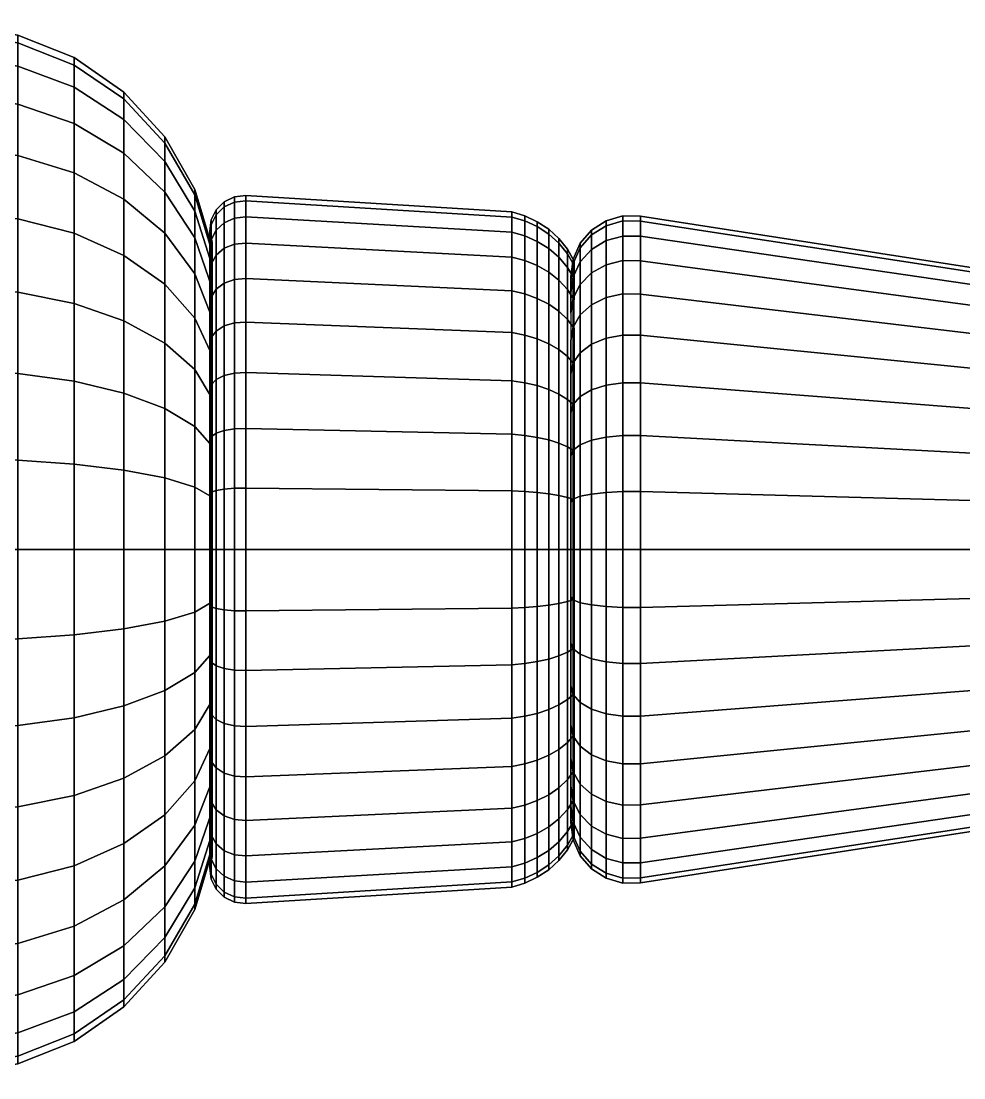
# Model space of a CAD drawing. Extents: x 30 to 421, y 59 to 190.
# Drawn here: x 123.68 to 154.9, y 72.57 to 107.57 of the extents above; entities that cross this region are included whole.
import ezdxf

# ---------------------------------------------------------------- set-up
doc = ezdxf.new("R2010")
doc.units = 0
doc.header["$MEASUREMENT"] = 0
for name, color, linetype in [('BOSS1', 7, 'CONTINUOUS'), ('FERR', 7, 'CONTINUOUS'), ('HAND', 7, 'CONTINUOUS')]:
    doc.layers.add(name, color=color, linetype=linetype)

msp = doc.modelspace()

# ---------------------------------------------------------------- meshes
at = {"layer": 'BOSS1'}
mesh = msp.add_polymesh((9, 7), dxfattribs=at)
for k, corner in enumerate([(144.19, 99.638, -5.498), (143.612, 99.643, -5.501), (143.058, 99.505, -5.421), (142.572, 99.235, -5.265), (142.195, 98.856, -5.047), (141.959, 98.4, -4.783), (141.883, 97.904, -4.497), (144.19, 100.452, -3.754), (143.612, 100.457, -3.755), (143.058, 100.307, -3.701), (142.572, 100.014, -3.594), (142.195, 99.603, -3.445), (141.959, 99.108, -3.264), (141.883, 98.571, -3.069), (144.19, 100.95, -1.894), (143.612, 100.956, -1.895), (143.058, 100.798, -1.867), (142.572, 100.492, -1.813), (142.195, 100.061, -1.737), (141.959, 99.542, -1.646), (141.883, 98.978, -1.546), (144.19, 101.118, 0.024), (143.612, 101.123, 0.024), (143.058, 100.964, 0.024), (142.572, 100.652, 0.024), (142.195, 100.215, 0.024), (141.959, 99.688, 0.024), (141.883, 99.116, 0.024), (144.19, 100.95, 1.942), (143.612, 100.956, 1.942), (143.058, 100.798, 1.915), (142.572, 100.492, 1.861), (142.195, 100.061, 1.785), (141.959, 99.542, 1.693), (141.883, 98.978, 1.594), (144.19, 100.452, 3.801), (143.612, 100.457, 3.803), (143.058, 100.307, 3.748), (142.572, 100.014, 3.642), (142.195, 99.603, 3.492), (141.959, 99.108, 3.312), (141.883, 98.571, 3.116), (144.19, 99.638, 5.546), (143.612, 99.643, 5.549), (143.058, 99.505, 5.469), (142.572, 99.235, 5.313), (142.195, 98.856, 5.094), (141.959, 98.4, 4.831), (141.883, 97.904, 4.545), (144.19, 98.534, 7.123), (143.612, 98.538, 7.126), (143.058, 98.416, 7.024), (142.572, 98.177, 6.823), (142.195, 97.842, 6.542), (141.959, 97.439, 6.204), (141.883, 97, 5.836), (144.19, 97.173, 8.484), (143.612, 97.176, 8.488), (143.058, 97.074, 8.366), (142.572, 96.874, 8.127), (142.195, 96.592, 7.792), (141.959, 96.254, 7.389), (141.883, 95.886, 6.95)]):
    mesh.set_mesh_vertex(divmod(k, 7), corner)
mesh = msp.add_polymesh((9, 9), dxfattribs=at)
for k, corner in enumerate([(167, 93.629, -2.029), (167, 95.085, -2.87), (166.945, 95.491, -3.104), (166.781, 95.873, -3.324), (166.519, 96.212, -3.52), (166.172, 96.489, -3.68), (165.761, 96.687, -3.794), (165.307, 96.797, -3.858), (144.19, 99.638, -5.498), (167, 93.931, -1.38), (167, 95.512, -1.955), (166.945, 95.951, -2.115), (166.781, 96.367, -2.267), (166.519, 96.734, -2.4), (166.172, 97.034, -2.51), (165.761, 97.25, -2.588), (165.307, 97.369, -2.631), (144.19, 100.452, -3.754), (167, 94.116, -0.689), (167, 95.773, -0.981), (166.945, 96.234, -1.062), (166.781, 96.669, -1.139), (166.519, 97.054, -1.207), (166.172, 97.369, -1.262), (165.761, 97.594, -1.302), (165.307, 97.719, -1.324), (144.19, 100.95, -1.894), (167, 94.179, 0.024), (167, 95.861, 0.024), (166.945, 96.329, 0.024), (166.781, 96.77, 0.024), (166.519, 97.162, 0.024), (166.172, 97.481, 0.024), (165.761, 97.71, 0.024), (165.307, 97.837, 0.024), (144.19, 101.118, 0.024), (167, 94.116, 0.737), (167, 95.773, 1.029), (166.945, 96.234, 1.11), (166.781, 96.669, 1.187), (166.519, 97.054, 1.255), (166.172, 97.369, 1.31), (165.761, 97.594, 1.35), (165.307, 97.719, 1.372), (144.19, 100.95, 1.942), (167, 93.931, 1.428), (167, 95.512, 2.003), (166.945, 95.951, 2.163), (166.781, 96.367, 2.314), (166.519, 96.734, 2.448), (166.172, 97.034, 2.557), (165.761, 97.25, 2.636), (165.307, 97.369, 2.679), (144.19, 100.452, 3.801), (167, 93.629, 2.076), (167, 95.085, 2.917), (166.945, 95.491, 3.151), (166.781, 95.873, 3.372), (166.519, 96.212, 3.568), (166.172, 96.489, 3.727), (165.761, 96.687, 3.842), (165.307, 96.797, 3.905), (144.19, 99.638, 5.546), (167, 93.218, 2.662), (167, 94.507, 3.743), (166.945, 94.865, 4.044), (166.781, 95.204, 4.328), (166.519, 95.504, 4.58), (166.172, 95.748, 4.785), (165.761, 95.924, 4.932), (165.307, 96.021, 5.014), (144.19, 98.534, 7.123), (167, 92.712, 3.168), (167, 93.794, 4.457), (166.945, 94.094, 4.815), (166.781, 94.378, 5.154), (166.519, 94.63, 5.453), (166.172, 94.835, 5.698), (165.761, 94.983, 5.874), (165.307, 95.064, 5.971), (144.19, 97.173, 8.484)]):
    mesh.set_mesh_vertex(divmod(k, 9), corner)
mesh = msp.add_polymesh((4, 7), dxfattribs=at)
for k, corner in enumerate([(144.19, 93.851, -10.354), (143.612, 93.853, -10.359), (143.058, 93.798, -10.209), (142.572, 93.692, -9.917), (142.195, 93.542, -9.506), (141.959, 93.362, -9.011), (141.883, 93.166, -8.473), (144.19, 95.596, -9.541), (143.612, 95.599, -9.545), (143.058, 95.519, -9.407), (142.572, 95.363, -9.137), (142.195, 95.144, -8.759), (141.959, 94.881, -8.302), (141.883, 94.595, -7.807), (144.19, 97.173, -8.437), (143.612, 97.176, -8.441), (143.058, 97.074, -8.318), (142.572, 96.874, -8.08), (142.195, 96.592, -7.745), (141.959, 96.254, -7.341), (141.883, 95.886, -6.903), (144.19, 98.534, -7.075), (143.612, 98.538, -7.079), (143.058, 98.416, -6.976), (142.572, 98.177, -6.776), (142.195, 97.842, -6.495), (141.959, 97.439, -6.156), (141.883, 97, -5.788)]):
    mesh.set_mesh_vertex(divmod(k, 7), corner)
mesh = msp.add_polymesh((4, 9), dxfattribs=at)
for k, corner in enumerate([(167, 91.478, -3.833), (167, 92.053, -5.414), (166.945, 92.213, -5.854), (166.781, 92.364, -6.269), (166.519, 92.498, -6.637), (166.172, 92.607, -6.937), (165.761, 92.686, -7.152), (165.307, 92.729, -7.271), (144.19, 93.851, -10.354), (167, 92.126, -3.531), (167, 92.967, -4.988), (166.945, 93.201, -5.393), (166.781, 93.422, -5.776), (166.519, 93.618, -6.115), (166.172, 93.778, -6.391), (165.761, 93.892, -6.59), (165.307, 93.955, -6.699), (144.19, 95.596, -9.541), (167, 92.712, -3.121), (167, 93.794, -4.409), (166.945, 94.094, -4.768), (166.781, 94.378, -5.106), (166.519, 94.63, -5.406), (166.172, 94.835, -5.65), (165.761, 94.983, -5.826), (165.307, 95.064, -5.923), (144.19, 97.173, -8.437), (167, 93.218, -2.615), (167, 94.507, -3.696), (166.945, 94.865, -3.997), (166.781, 95.204, -4.281), (166.519, 95.504, -4.532), (166.172, 95.748, -4.737), (165.761, 95.924, -4.885), (165.307, 96.021, -4.966), (144.19, 98.534, -7.075)]):
    mesh.set_mesh_vertex(divmod(k, 9), corner)
mesh = msp.add_polymesh((9, 7), dxfattribs=at)
for k, corner in enumerate([(144.19, 97.173, 8.484), (143.612, 97.176, 8.488), (143.058, 97.074, 8.366), (142.572, 96.874, 8.127), (142.195, 96.592, 7.792), (141.959, 96.254, 7.389), (141.883, 95.886, 6.95), (144.19, 95.596, 9.588), (143.612, 95.599, 9.593), (143.058, 95.519, 9.455), (142.572, 95.363, 9.185), (142.195, 95.144, 8.806), (141.959, 94.881, 8.35), (141.883, 94.595, 7.854), (144.19, 93.851, 10.402), (143.612, 93.853, 10.407), (143.058, 93.798, 10.257), (142.572, 93.692, 9.964), (142.195, 93.542, 9.553), (141.959, 93.362, 9.058), (141.883, 93.166, 8.52), (144.19, 91.992, 10.9), (143.612, 91.993, 10.905), (143.058, 91.965, 10.748), (142.572, 91.911, 10.441), (142.195, 91.835, 10.011), (141.959, 91.743, 9.492), (141.883, 91.644, 8.928), (144.19, 90.074, 11.068), (143.612, 90.074, 11.073), (143.058, 90.074, 10.914), (142.572, 90.074, 10.602), (142.195, 90.074, 10.165), (141.959, 90.074, 9.638), (141.883, 90.074, 9.066), (144.19, 88.156, 10.9), (143.612, 88.155, 10.905), (143.058, 88.183, 10.748), (142.572, 88.237, 10.441), (142.195, 88.313, 10.011), (141.959, 88.404, 9.492), (141.883, 88.504, 8.928), (144.19, 86.297, 10.402), (143.612, 86.295, 10.407), (143.058, 86.349, 10.257), (142.572, 86.456, 9.964), (142.195, 86.606, 9.553), (141.959, 86.786, 9.058), (141.883, 86.981, 8.52), (144.19, 84.552, 9.588), (143.612, 84.549, 9.593), (143.058, 84.629, 9.455), (142.572, 84.785, 9.185), (142.195, 85.004, 8.806), (141.959, 85.267, 8.35), (141.883, 85.553, 7.854), (144.19, 82.975, 8.484), (143.612, 82.971, 8.488), (143.058, 83.074, 8.366), (142.572, 83.274, 8.127), (142.195, 83.556, 7.792), (141.959, 83.894, 7.389), (141.883, 84.262, 6.95)]):
    mesh.set_mesh_vertex(divmod(k, 7), corner)
mesh = msp.add_polymesh((9, 9), dxfattribs=at)
for k, corner in enumerate([(167, 92.712, 3.168), (167, 93.794, 4.457), (166.945, 94.094, 4.815), (166.781, 94.378, 5.154), (166.519, 94.63, 5.453), (166.172, 94.835, 5.698), (165.761, 94.983, 5.874), (165.307, 95.064, 5.971), (144.19, 97.173, 8.484), (167, 92.126, 3.579), (167, 92.967, 5.035), (166.945, 93.201, 5.44), (166.781, 93.422, 5.823), (166.519, 93.618, 6.162), (166.172, 93.778, 6.438), (165.761, 93.892, 6.637), (165.307, 93.955, 6.747), (144.19, 95.596, 9.588), (167, 91.478, 3.881), (167, 92.053, 5.462), (166.945, 92.213, 5.901), (166.781, 92.364, 6.316), (166.519, 92.498, 6.684), (166.172, 92.607, 6.984), (165.761, 92.686, 7.2), (165.307, 92.729, 7.319), (144.19, 93.851, 10.402), (167, 90.787, 4.066), (167, 91.079, 5.723), (166.945, 91.16, 6.183), (166.781, 91.237, 6.619), (166.519, 91.305, 7.004), (166.172, 91.36, 7.318), (165.761, 91.4, 7.544), (165.307, 91.422, 7.669), (144.19, 91.992, 10.9), (167, 90.074, 4.128), (167, 90.074, 5.811), (166.945, 90.074, 6.278), (166.781, 90.074, 6.72), (166.519, 90.074, 7.112), (166.172, 90.074, 7.431), (165.761, 90.074, 7.66), (165.307, 90.074, 7.787), (144.19, 90.074, 11.068), (167, 89.361, 4.066), (167, 89.069, 5.723), (166.945, 88.988, 6.183), (166.781, 88.911, 6.619), (166.519, 88.843, 7.004), (166.172, 88.788, 7.318), (165.761, 88.748, 7.544), (165.307, 88.726, 7.669), (144.19, 88.156, 10.9), (167, 88.67, 3.881), (167, 88.095, 5.462), (166.945, 87.935, 5.901), (166.781, 87.784, 6.316), (166.519, 87.65, 6.684), (166.172, 87.541, 6.984), (165.761, 87.462, 7.2), (165.307, 87.419, 7.319), (144.19, 86.297, 10.402), (167, 88.022, 3.579), (167, 87.181, 5.035), (166.945, 86.947, 5.44), (166.781, 86.726, 5.823), (166.519, 86.53, 6.162), (166.172, 86.37, 6.438), (165.761, 86.256, 6.637), (165.307, 86.192, 6.747), (144.19, 84.552, 9.588), (167, 87.436, 3.168), (167, 86.354, 4.457), (166.945, 86.054, 4.815), (166.781, 85.77, 5.154), (166.519, 85.518, 5.453), (166.172, 85.313, 5.698), (165.761, 85.165, 5.874), (165.307, 85.084, 5.971), (144.19, 82.975, 8.484)]):
    mesh.set_mesh_vertex(divmod(k, 9), corner)
mesh = msp.add_polymesh((9, 7), dxfattribs=at)
for k, corner in enumerate([(144.19, 80.509, -5.498), (143.612, 80.505, -5.501), (143.058, 80.643, -5.421), (142.572, 80.913, -5.265), (142.195, 81.292, -5.047), (141.959, 81.748, -4.783), (141.883, 82.243, -4.497), (144.19, 81.614, -7.075), (143.612, 81.61, -7.079), (143.058, 81.732, -6.976), (142.572, 81.971, -6.776), (142.195, 82.306, -6.495), (141.959, 82.709, -6.156), (141.883, 83.147, -5.788), (144.19, 82.975, -8.437), (143.612, 82.971, -8.441), (143.058, 83.074, -8.318), (142.572, 83.274, -8.08), (142.195, 83.556, -7.745), (141.959, 83.894, -7.341), (141.883, 84.262, -6.903), (144.19, 84.552, -9.541), (143.612, 84.549, -9.545), (143.058, 84.629, -9.407), (142.572, 84.785, -9.137), (142.195, 85.004, -8.759), (141.959, 85.267, -8.302), (141.883, 85.553, -7.807), (144.19, 86.297, -10.354), (143.612, 86.295, -10.359), (143.058, 86.349, -10.209), (142.572, 86.456, -9.917), (142.195, 86.606, -9.506), (141.959, 86.786, -9.011), (141.883, 86.981, -8.473), (144.19, 88.156, -10.853), (143.612, 88.155, -10.858), (143.058, 88.183, -10.701), (142.572, 88.237, -10.394), (142.195, 88.313, -9.963), (141.959, 88.404, -9.444), (141.883, 88.504, -8.881), (144.19, 90.074, -11.02), (143.612, 90.074, -11.026), (143.058, 90.074, -10.866), (142.572, 90.074, -10.554), (142.195, 90.074, -10.117), (141.959, 90.074, -9.59), (141.883, 90.074, -9.018), (144.19, 91.992, -10.853), (143.612, 91.993, -10.858), (143.058, 91.965, -10.701), (142.572, 91.911, -10.394), (142.195, 91.835, -9.963), (141.959, 91.743, -9.444), (141.883, 91.644, -8.881), (144.19, 93.851, -10.354), (143.612, 93.853, -10.359), (143.058, 93.798, -10.209), (142.572, 93.692, -9.917), (142.195, 93.542, -9.506), (141.959, 93.362, -9.011), (141.883, 93.166, -8.473)]):
    mesh.set_mesh_vertex(divmod(k, 7), corner)
mesh = msp.add_polymesh((9, 9), dxfattribs=at)
for k, corner in enumerate([(167, 86.519, -2.029), (167, 85.063, -2.87), (166.945, 84.657, -3.104), (166.781, 84.275, -3.324), (166.519, 83.936, -3.52), (166.172, 83.659, -3.68), (165.761, 83.461, -3.794), (165.307, 83.351, -3.858), (144.19, 80.509, -5.498), (167, 86.93, -2.615), (167, 85.641, -3.696), (166.945, 85.283, -3.997), (166.781, 84.944, -4.281), (166.519, 84.644, -4.532), (166.172, 84.4, -4.737), (165.761, 84.224, -4.885), (165.307, 84.127, -4.966), (144.19, 81.614, -7.075), (167, 87.436, -3.121), (167, 86.354, -4.409), (166.945, 86.054, -4.768), (166.781, 85.77, -5.106), (166.519, 85.518, -5.406), (166.172, 85.313, -5.65), (165.761, 85.165, -5.826), (165.307, 85.084, -5.923), (144.19, 82.975, -8.437), (167, 88.022, -3.531), (167, 87.181, -4.988), (166.945, 86.947, -5.393), (166.781, 86.726, -5.776), (166.519, 86.53, -6.115), (166.172, 86.37, -6.391), (165.761, 86.256, -6.59), (165.307, 86.192, -6.699), (144.19, 84.552, -9.541), (167, 88.67, -3.833), (167, 88.095, -5.414), (166.945, 87.935, -5.854), (166.781, 87.784, -6.269), (166.519, 87.65, -6.637), (166.172, 87.541, -6.937), (165.761, 87.462, -7.152), (165.307, 87.419, -7.271), (144.19, 86.297, -10.354), (167, 89.361, -4.019), (167, 89.069, -5.675), (166.945, 88.988, -6.136), (166.781, 88.911, -6.571), (166.519, 88.843, -6.956), (166.172, 88.788, -7.271), (165.761, 88.748, -7.497), (165.307, 88.726, -7.621), (144.19, 88.156, -10.853), (167, 90.074, -4.081), (167, 90.074, -5.763), (166.945, 90.074, -6.231), (166.781, 90.074, -6.673), (166.519, 90.074, -7.064), (166.172, 90.074, -7.383), (165.761, 90.074, -7.613), (165.307, 90.074, -7.739), (144.19, 90.074, -11.02), (167, 90.787, -4.019), (167, 91.079, -5.675), (166.945, 91.16, -6.136), (166.781, 91.237, -6.571), (166.519, 91.305, -6.956), (166.172, 91.36, -7.271), (165.761, 91.4, -7.497), (165.307, 91.422, -7.621), (144.19, 91.992, -10.853), (167, 91.478, -3.833), (167, 92.053, -5.414), (166.945, 92.213, -5.854), (166.781, 92.364, -6.269), (166.519, 92.498, -6.637), (166.172, 92.607, -6.937), (165.761, 92.686, -7.152), (165.307, 92.729, -7.271), (144.19, 93.851, -10.354)]):
    mesh.set_mesh_vertex(divmod(k, 9), corner)
mesh = msp.add_polymesh((9, 9), dxfattribs=at)
for k, corner in enumerate([(167, 87.436, 3.168), (167, 86.354, 4.457), (166.945, 86.054, 4.815), (166.781, 85.77, 5.154), (166.519, 85.518, 5.453), (166.172, 85.313, 5.698), (165.761, 85.165, 5.874), (165.307, 85.084, 5.971), (144.19, 82.975, 8.484), (167, 86.93, 2.662), (167, 85.641, 3.743), (166.945, 85.283, 4.044), (166.781, 84.944, 4.328), (166.519, 84.644, 4.58), (166.172, 84.4, 4.785), (165.761, 84.224, 4.932), (165.307, 84.127, 5.014), (144.19, 81.614, 7.123), (167, 86.519, 2.076), (167, 85.063, 2.917), (166.945, 84.657, 3.151), (166.781, 84.275, 3.372), (166.519, 83.936, 3.568), (166.172, 83.659, 3.727), (165.761, 83.461, 3.842), (165.307, 83.351, 3.905), (144.19, 80.509, 5.546), (167, 86.217, 1.428), (167, 84.636, 2.003), (166.945, 84.197, 2.163), (166.781, 83.781, 2.314), (166.519, 83.414, 2.448), (166.172, 83.114, 2.557), (165.761, 82.898, 2.636), (165.307, 82.779, 2.679), (144.19, 79.696, 3.801), (167, 86.032, 0.737), (167, 84.375, 1.029), (166.945, 83.914, 1.11), (166.781, 83.479, 1.187), (166.519, 83.094, 1.255), (166.172, 82.779, 1.31), (165.761, 82.554, 1.35), (165.307, 82.429, 1.372), (144.19, 79.198, 1.942), (167, 85.969, 0.024), (167, 84.287, 0.024), (166.945, 83.819, 0.024), (166.781, 83.377, 0.024), (166.519, 82.986, 0.024), (166.172, 82.667, 0.024), (165.761, 82.438, 0.024), (165.307, 82.311, 0.024), (144.19, 79.03, 0.024), (167, 86.032, -0.689), (167, 84.375, -0.981), (166.945, 83.914, -1.062), (166.781, 83.479, -1.139), (166.519, 83.094, -1.207), (166.172, 82.779, -1.262), (165.761, 82.554, -1.302), (165.307, 82.429, -1.324), (144.19, 79.198, -1.894), (167, 86.217, -1.38), (167, 84.636, -1.955), (166.945, 84.197, -2.115), (166.781, 83.781, -2.267), (166.519, 83.414, -2.4), (166.172, 83.114, -2.51), (165.761, 82.898, -2.588), (165.307, 82.779, -2.631), (144.19, 79.696, -3.754), (167, 86.519, -2.029), (167, 85.063, -2.87), (166.945, 84.657, -3.104), (166.781, 84.275, -3.324), (166.519, 83.936, -3.52), (166.172, 83.659, -3.68), (165.761, 83.461, -3.794), (165.307, 83.351, -3.858), (144.19, 80.509, -5.498)]):
    mesh.set_mesh_vertex(divmod(k, 9), corner)
mesh = msp.add_polymesh((9, 7), dxfattribs=at)
for k, corner in enumerate([(144.19, 82.975, 8.484), (143.612, 82.971, 8.488), (143.058, 83.074, 8.366), (142.572, 83.274, 8.127), (142.195, 83.556, 7.792), (141.959, 83.894, 7.389), (141.883, 84.262, 6.95), (144.19, 81.614, 7.123), (143.612, 81.61, 7.126), (143.058, 81.732, 7.024), (142.572, 81.971, 6.823), (142.195, 82.306, 6.542), (141.959, 82.709, 6.204), (141.883, 83.147, 5.836), (144.19, 80.509, 5.546), (143.612, 80.505, 5.549), (143.058, 80.643, 5.469), (142.572, 80.913, 5.313), (142.195, 81.292, 5.094), (141.959, 81.748, 4.831), (141.883, 82.243, 4.545), (144.19, 79.696, 3.801), (143.612, 79.691, 3.803), (143.058, 79.841, 3.748), (142.572, 80.134, 3.642), (142.195, 80.545, 3.492), (141.959, 81.04, 3.312), (141.883, 81.577, 3.116), (144.19, 79.198, 1.942), (143.612, 79.192, 1.942), (143.058, 79.35, 1.915), (142.572, 79.656, 1.861), (142.195, 80.087, 1.785), (141.959, 80.606, 1.693), (141.883, 81.169, 1.594), (144.19, 79.03, 0.024), (143.612, 79.024, 0.024), (143.058, 79.184, 0.024), (142.572, 79.496, 0.024), (142.195, 79.933, 0.024), (141.959, 80.46, 0.024), (141.883, 81.032, 0.024), (144.19, 79.198, -1.894), (143.612, 79.192, -1.895), (143.058, 79.35, -1.867), (142.572, 79.656, -1.813), (142.195, 80.087, -1.737), (141.959, 80.606, -1.646), (141.883, 81.169, -1.546), (144.19, 79.696, -3.754), (143.612, 79.691, -3.755), (143.058, 79.841, -3.701), (142.572, 80.134, -3.594), (142.195, 80.545, -3.445), (141.959, 81.04, -3.264), (141.883, 81.577, -3.069), (144.19, 80.509, -5.498), (143.612, 80.505, -5.501), (143.058, 80.643, -5.421), (142.572, 80.913, -5.265), (142.195, 81.292, -5.047), (141.959, 81.748, -4.783), (141.883, 82.243, -4.497)]):
    mesh.set_mesh_vertex(divmod(k, 7), corner)
at = {"layer": 'FERR'}
mesh = msp.add_polymesh((9, 6), dxfattribs=at)
for k, corner in enumerate([(130.749, 100.19, -5.817), (130.407, 100.051, -5.736), (130.138, 99.821, -5.604), (129.97, 99.528, -5.434), (129.924, 99.203, -5.247), (130.003, 98.883, -5.062), (130.749, 101.051, -3.971), (130.407, 100.899, -3.916), (130.138, 100.65, -3.826), (129.97, 100.332, -3.71), (129.924, 99.98, -3.582), (130.003, 99.632, -3.455), (130.749, 101.578, -2.005), (130.407, 101.419, -1.977), (130.138, 101.158, -1.931), (129.97, 100.824, -1.872), (129.924, 100.455, -1.807), (130.003, 100.091, -1.743), (130.749, 101.755, 0.024), (130.407, 101.594, 0.024), (130.138, 101.329, 0.024), (129.97, 100.99, 0.024), (129.924, 100.615, 0.024), (130.003, 100.246, 0.024), (130.749, 101.578, 2.052), (130.407, 101.419, 2.024), (130.138, 101.158, 1.978), (129.97, 100.824, 1.919), (129.924, 100.455, 1.854), (130.003, 100.091, 1.79), (130.749, 101.051, 4.019), (130.407, 100.899, 3.964), (130.138, 100.65, 3.873), (129.97, 100.332, 3.757), (129.924, 99.98, 3.629), (130.003, 99.632, 3.503), (130.749, 100.19, 5.864), (130.407, 100.051, 5.784), (130.138, 99.821, 5.651), (129.97, 99.528, 5.482), (129.924, 99.203, 5.294), (130.003, 98.883, 5.11), (130.749, 99.022, 7.532), (130.407, 98.899, 7.429), (130.138, 98.696, 7.258), (129.97, 98.436, 7.041), (129.924, 98.149, 6.8), (130.003, 97.866, 6.562), (130.749, 97.583, 8.972), (130.407, 97.479, 8.849), (130.138, 97.309, 8.646), (129.97, 97.091, 8.386), (129.924, 96.85, 8.099), (130.003, 96.612, 7.816)]):
    mesh.set_mesh_vertex(divmod(k, 6), corner)
mesh = msp.add_polymesh((9, 9), dxfattribs=at)
for k, corner in enumerate([(142, 98.346, -4.752), (141.772, 98.687, -4.949), (141.487, 98.993, -5.126), (141.152, 99.259, -5.279), (140.774, 99.477, -5.405), (140.363, 99.644, -5.502), (139.927, 99.755, -5.566), (131.124, 100.225, -5.837), (130.749, 100.19, -5.817), (142, 99.05, -3.243), (141.772, 99.419, -3.378), (141.487, 99.752, -3.499), (141.152, 100.04, -3.603), (140.774, 100.277, -3.69), (140.363, 100.458, -3.756), (139.927, 100.579, -3.8), (131.124, 101.088, -3.985), (130.749, 101.051, -3.971), (142, 99.481, -1.635), (141.772, 99.868, -1.703), (141.487, 100.216, -1.765), (141.152, 100.518, -1.818), (140.774, 100.767, -1.862), (140.363, 100.957, -1.895), (139.927, 101.083, -1.917), (131.124, 101.617, -2.012), (130.749, 101.578, -2.005), (142, 99.626, 0.024), (141.772, 100.019, 0.024), (141.487, 100.373, 0.024), (141.152, 100.679, 0.024), (140.774, 100.932, 0.024), (140.363, 101.125, 0.024), (139.927, 101.253, 0.024), (131.124, 101.795, 0.024), (130.749, 101.755, 0.024), (142, 99.481, 1.682), (141.772, 99.868, 1.751), (141.487, 100.216, 1.812), (141.152, 100.518, 1.865), (140.774, 100.767, 1.909), (140.363, 100.957, 1.943), (139.927, 101.083, 1.965), (131.124, 101.617, 2.059), (130.749, 101.578, 2.052), (142, 99.05, 3.291), (141.772, 99.419, 3.425), (141.487, 99.752, 3.546), (141.152, 100.04, 3.651), (140.774, 100.277, 3.737), (140.363, 100.458, 3.803), (139.927, 100.579, 3.847), (131.124, 101.088, 4.033), (130.749, 101.051, 4.019), (142, 98.346, 4.8), (141.772, 98.687, 4.996), (141.487, 98.993, 5.173), (141.152, 99.259, 5.326), (140.774, 99.477, 5.453), (140.363, 99.644, 5.549), (139.927, 99.755, 5.613), (131.124, 100.225, 5.884), (130.749, 100.19, 5.864), (142, 97.391, 6.164), (141.772, 97.692, 6.416), (141.487, 97.963, 6.644), (141.152, 98.198, 6.841), (140.774, 98.392, 7.003), (140.363, 98.539, 7.127), (139.927, 98.638, 7.21), (131.124, 99.053, 7.558), (130.749, 99.022, 7.532), (142, 96.214, 7.341), (141.772, 96.466, 7.642), (141.487, 96.694, 7.913), (141.152, 96.891, 8.148), (140.774, 97.053, 8.341), (140.363, 97.177, 8.489), (139.927, 97.26, 8.587), (131.124, 97.608, 9.003), (130.749, 97.583, 8.972)]):
    mesh.set_mesh_vertex(divmod(k, 9), corner)
mesh = msp.add_polymesh((4, 9), dxfattribs=at)
for k, corner in enumerate([(142, 93.341, -8.952), (141.772, 93.475, -9.321), (141.487, 93.596, -9.654), (141.152, 93.701, -9.942), (140.774, 93.788, -10.179), (140.363, 93.854, -10.361), (139.927, 93.897, -10.481), (131.124, 94.083, -10.991), (130.749, 94.069, -10.953), (142, 94.85, -8.249), (141.772, 95.046, -8.589), (141.487, 95.223, -8.895), (141.152, 95.377, -9.161), (140.774, 95.503, -9.38), (140.363, 95.599, -9.546), (139.927, 95.664, -9.658), (131.124, 95.935, -10.127), (130.749, 95.915, -10.093), (142, 96.214, -7.294), (141.772, 96.466, -7.594), (141.487, 96.694, -7.865), (141.152, 96.891, -8.1), (140.774, 97.053, -8.294), (140.363, 97.177, -8.442), (139.927, 97.26, -8.54), (131.124, 97.608, -8.955), (130.749, 97.583, -8.925), (142, 97.391, -6.116), (141.772, 97.692, -6.369), (141.487, 97.963, -6.596), (141.152, 98.198, -6.793), (140.774, 98.392, -6.956), (140.363, 98.539, -7.079), (139.927, 98.638, -7.162), (131.124, 99.053, -7.511), (130.749, 99.022, -7.485)]):
    mesh.set_mesh_vertex(divmod(k, 9), corner)
mesh = msp.add_polymesh((4, 6), dxfattribs=at)
for k, corner in enumerate([(130.749, 94.069, -10.953), (130.407, 94.014, -10.801), (130.138, 93.923, -10.553), (129.97, 93.808, -10.234), (129.924, 93.679, -9.882), (130.003, 93.553, -9.535), (130.749, 95.915, -10.093), (130.407, 95.834, -9.953), (130.138, 95.702, -9.723), (129.97, 95.532, -9.43), (129.924, 95.345, -9.105), (130.003, 95.16, -8.785), (130.749, 97.583, -8.925), (130.407, 97.479, -8.801), (130.138, 97.309, -8.598), (129.97, 97.091, -8.339), (129.924, 96.85, -8.051), (130.003, 96.612, -7.768), (130.749, 99.022, -7.485), (130.407, 98.899, -7.381), (130.138, 98.696, -7.211), (129.97, 98.436, -6.993), (129.924, 98.149, -6.752), (130.003, 97.866, -6.515)]):
    mesh.set_mesh_vertex(divmod(k, 6), corner)
mesh = msp.add_polymesh((9, 6), dxfattribs=at)
for k, corner in enumerate([(130.749, 97.583, 8.972), (130.407, 97.479, 8.849), (130.138, 97.309, 8.646), (129.97, 97.091, 8.386), (129.924, 96.85, 8.099), (130.003, 96.612, 7.816), (130.749, 95.915, 10.14), (130.407, 95.834, 10), (130.138, 95.702, 9.771), (129.97, 95.532, 9.478), (129.924, 95.345, 9.153), (130.003, 95.16, 8.833), (130.749, 94.069, 11.001), (130.407, 94.014, 10.849), (130.138, 93.923, 10.6), (129.97, 93.808, 10.282), (129.924, 93.679, 9.929), (130.003, 93.553, 9.582), (130.749, 92.102, 11.528), (130.407, 92.074, 11.369), (130.138, 92.028, 11.108), (129.97, 91.97, 10.774), (129.924, 91.904, 10.405), (130.003, 91.84, 10.041), (130.749, 90.074, 11.705), (130.407, 90.074, 11.544), (130.138, 90.074, 11.279), (129.97, 90.074, 10.94), (129.924, 90.074, 10.565), (130.003, 90.074, 10.196), (130.749, 88.046, 11.528), (130.407, 88.074, 11.369), (130.138, 88.12, 11.108), (129.97, 88.178, 10.774), (129.924, 88.243, 10.405), (130.003, 88.308, 10.041), (130.749, 86.079, 11.001), (130.407, 86.134, 10.849), (130.138, 86.224, 10.6), (129.97, 86.34, 10.282), (129.924, 86.469, 9.929), (130.003, 86.595, 9.582), (130.749, 84.233, 10.14), (130.407, 84.314, 10), (130.138, 84.446, 9.771), (129.97, 84.616, 9.478), (129.924, 84.803, 9.153), (130.003, 84.988, 8.833), (130.749, 82.565, 8.972), (130.407, 82.669, 8.849), (130.138, 82.839, 8.646), (129.97, 83.057, 8.386), (129.924, 83.298, 8.099), (130.003, 83.536, 7.816)]):
    mesh.set_mesh_vertex(divmod(k, 6), corner)
mesh = msp.add_polymesh((9, 9), dxfattribs=at)
for k, corner in enumerate([(142, 96.214, 7.341), (141.772, 96.466, 7.642), (141.487, 96.694, 7.913), (141.152, 96.891, 8.148), (140.774, 97.053, 8.341), (140.363, 97.177, 8.489), (139.927, 97.26, 8.587), (131.124, 97.608, 9.003), (130.749, 97.583, 8.972), (142, 94.85, 8.296), (141.772, 95.046, 8.636), (141.487, 95.223, 8.943), (141.152, 95.377, 9.208), (140.774, 95.503, 9.427), (140.363, 95.599, 9.594), (139.927, 95.664, 9.705), (131.124, 95.935, 10.175), (130.749, 95.915, 10.14), (142, 93.341, 9), (141.772, 93.475, 9.369), (141.487, 93.596, 9.701), (141.152, 93.701, 9.99), (140.774, 93.788, 10.227), (140.363, 93.854, 10.408), (139.927, 93.897, 10.529), (131.124, 94.083, 11.038), (130.749, 94.069, 11.001), (142, 91.733, 9.431), (141.772, 91.801, 9.818), (141.487, 91.862, 10.166), (141.152, 91.916, 10.468), (140.774, 91.959, 10.717), (140.363, 91.993, 10.907), (139.927, 92.015, 11.033), (131.124, 92.109, 11.567), (130.749, 92.102, 11.528), (142, 90.074, 9.576), (141.772, 90.074, 9.969), (141.487, 90.074, 10.322), (141.152, 90.074, 10.629), (140.774, 90.074, 10.882), (140.363, 90.074, 11.074), (139.927, 90.074, 11.203), (131.124, 90.074, 11.745), (130.749, 90.074, 11.705), (142, 88.415, 9.431), (141.772, 88.347, 9.818), (141.487, 88.286, 10.166), (141.152, 88.232, 10.468), (140.774, 88.189, 10.717), (140.363, 88.155, 10.907), (139.927, 88.133, 11.033), (131.124, 88.039, 11.567), (130.749, 88.046, 11.528), (142, 86.807, 9), (141.772, 86.673, 9.369), (141.487, 86.552, 9.701), (141.152, 86.447, 9.99), (140.774, 86.36, 10.227), (140.363, 86.294, 10.408), (139.927, 86.25, 10.529), (131.124, 86.065, 11.038), (130.749, 86.079, 11.001), (142, 85.298, 8.296), (141.772, 85.102, 8.636), (141.487, 84.925, 8.943), (141.152, 84.771, 9.208), (140.774, 84.645, 9.427), (140.363, 84.549, 9.594), (139.927, 84.484, 9.705), (131.124, 84.213, 10.175), (130.749, 84.233, 10.14), (142, 83.934, 7.341), (141.772, 83.682, 7.642), (141.487, 83.454, 7.913), (141.152, 83.257, 8.148), (140.774, 83.095, 8.341), (140.363, 82.971, 8.489), (139.927, 82.888, 8.587), (131.124, 82.54, 9.003), (130.749, 82.565, 8.972)]):
    mesh.set_mesh_vertex(divmod(k, 9), corner)
mesh = msp.add_polymesh((9, 6), dxfattribs=at)
for k, corner in enumerate([(130.749, 79.958, -5.817), (130.407, 80.097, -5.736), (130.138, 80.327, -5.604), (129.97, 80.62, -5.434), (129.924, 80.945, -5.247), (130.003, 81.265, -5.062), (130.749, 81.126, -7.485), (130.407, 81.249, -7.381), (130.138, 81.452, -7.211), (129.97, 81.712, -6.993), (129.924, 81.999, -6.752), (130.003, 82.282, -6.515), (130.749, 82.565, -8.925), (130.407, 82.669, -8.801), (130.138, 82.839, -8.598), (129.97, 83.057, -8.339), (129.924, 83.298, -8.051), (130.003, 83.536, -7.768), (130.749, 84.233, -10.093), (130.407, 84.314, -9.953), (130.138, 84.446, -9.723), (129.97, 84.616, -9.43), (129.924, 84.803, -9.105), (130.003, 84.988, -8.785), (130.749, 86.079, -10.953), (130.407, 86.134, -10.801), (130.138, 86.224, -10.553), (129.97, 86.34, -10.234), (129.924, 86.469, -9.882), (130.003, 86.595, -9.535), (130.749, 88.046, -11.48), (130.407, 88.074, -11.321), (130.138, 88.12, -11.06), (129.97, 88.178, -10.727), (129.924, 88.243, -10.357), (130.003, 88.308, -9.994), (130.749, 90.074, -11.658), (130.407, 90.074, -11.496), (130.138, 90.074, -11.231), (129.97, 90.074, -10.893), (129.924, 90.074, -10.518), (130.003, 90.074, -10.148), (130.749, 92.102, -11.48), (130.407, 92.074, -11.321), (130.138, 92.028, -11.06), (129.97, 91.97, -10.727), (129.924, 91.904, -10.357), (130.003, 91.84, -9.994), (130.749, 94.069, -10.953), (130.407, 94.014, -10.801), (130.138, 93.923, -10.553), (129.97, 93.808, -10.234), (129.924, 93.679, -9.882), (130.003, 93.553, -9.535)]):
    mesh.set_mesh_vertex(divmod(k, 6), corner)
mesh = msp.add_polymesh((9, 9), dxfattribs=at)
for k, corner in enumerate([(142, 81.802, -4.752), (141.772, 81.461, -4.949), (141.487, 81.155, -5.126), (141.152, 80.889, -5.279), (140.774, 80.671, -5.405), (140.363, 80.504, -5.502), (139.927, 80.393, -5.566), (131.124, 79.923, -5.837), (130.749, 79.958, -5.817), (142, 82.757, -6.116), (141.772, 82.456, -6.369), (141.487, 82.185, -6.596), (141.152, 81.95, -6.793), (140.774, 81.756, -6.956), (140.363, 81.609, -7.079), (139.927, 81.51, -7.162), (131.124, 81.095, -7.511), (130.749, 81.126, -7.485), (142, 83.934, -7.294), (141.772, 83.682, -7.594), (141.487, 83.454, -7.865), (141.152, 83.257, -8.1), (140.774, 83.095, -8.294), (140.363, 82.971, -8.442), (139.927, 82.888, -8.54), (131.124, 82.54, -8.955), (130.749, 82.565, -8.925), (142, 85.298, -8.249), (141.772, 85.102, -8.589), (141.487, 84.925, -8.895), (141.152, 84.771, -9.161), (140.774, 84.645, -9.38), (140.363, 84.549, -9.546), (139.927, 84.484, -9.658), (131.124, 84.213, -10.127), (130.749, 84.233, -10.093), (142, 86.807, -8.952), (141.772, 86.673, -9.321), (141.487, 86.552, -9.654), (141.152, 86.447, -9.942), (140.774, 86.36, -10.179), (140.363, 86.294, -10.361), (139.927, 86.25, -10.481), (131.124, 86.065, -10.991), (130.749, 86.079, -10.953), (142, 88.415, -9.383), (141.772, 88.347, -9.77), (141.487, 88.286, -10.118), (141.152, 88.232, -10.421), (140.774, 88.189, -10.669), (140.363, 88.155, -10.859), (139.927, 88.133, -10.985), (131.124, 88.039, -11.52), (130.749, 88.046, -11.48), (142, 90.074, -9.528), (141.772, 90.074, -9.921), (141.487, 90.074, -10.275), (141.152, 90.074, -10.582), (140.774, 90.074, -10.834), (140.363, 90.074, -11.027), (139.927, 90.074, -11.155), (131.124, 90.074, -11.698), (130.749, 90.074, -11.658), (142, 91.733, -9.383), (141.772, 91.801, -9.77), (141.487, 91.862, -10.118), (141.152, 91.916, -10.421), (140.774, 91.959, -10.669), (140.363, 91.993, -10.859), (139.927, 92.015, -10.985), (131.124, 92.109, -11.52), (130.749, 92.102, -11.48), (142, 93.341, -8.952), (141.772, 93.475, -9.321), (141.487, 93.596, -9.654), (141.152, 93.701, -9.942), (140.774, 93.788, -10.179), (140.363, 93.854, -10.361), (139.927, 93.897, -10.481), (131.124, 94.083, -10.991), (130.749, 94.069, -10.953)]):
    mesh.set_mesh_vertex(divmod(k, 9), corner)
mesh = msp.add_polymesh((9, 9), dxfattribs=at)
for k, corner in enumerate([(142, 83.934, 7.341), (141.772, 83.682, 7.642), (141.487, 83.454, 7.913), (141.152, 83.257, 8.148), (140.774, 83.095, 8.341), (140.363, 82.971, 8.489), (139.927, 82.888, 8.587), (131.124, 82.54, 9.003), (130.749, 82.565, 8.972), (142, 82.757, 6.164), (141.772, 82.456, 6.416), (141.487, 82.185, 6.644), (141.152, 81.95, 6.841), (140.774, 81.756, 7.003), (140.363, 81.609, 7.127), (139.927, 81.51, 7.21), (131.124, 81.095, 7.558), (130.749, 81.126, 7.532), (142, 81.802, 4.8), (141.772, 81.461, 4.996), (141.487, 81.155, 5.173), (141.152, 80.889, 5.326), (140.774, 80.671, 5.453), (140.363, 80.504, 5.549), (139.927, 80.393, 5.613), (131.124, 79.923, 5.884), (130.749, 79.958, 5.864), (142, 81.098, 3.291), (141.772, 80.729, 3.425), (141.487, 80.396, 3.546), (141.152, 80.108, 3.651), (140.774, 79.871, 3.737), (140.363, 79.69, 3.803), (139.927, 79.569, 3.847), (131.124, 79.059, 4.033), (130.749, 79.097, 4.019), (142, 80.667, 1.682), (141.772, 80.28, 1.751), (141.487, 79.932, 1.812), (141.152, 79.63, 1.865), (140.774, 79.381, 1.909), (140.363, 79.191, 1.943), (139.927, 79.065, 1.965), (131.124, 78.531, 2.059), (130.749, 78.57, 2.052), (142, 80.522, 0.024), (141.772, 80.129, 0.024), (141.487, 79.775, 0.024), (141.152, 79.469, 0.024), (140.774, 79.216, 0.024), (140.363, 79.023, 0.024), (139.927, 78.895, 0.024), (131.124, 78.353, 0.024), (130.749, 78.393, 0.024), (142, 80.667, -1.635), (141.772, 80.28, -1.703), (141.487, 79.932, -1.765), (141.152, 79.63, -1.818), (140.774, 79.381, -1.862), (140.363, 79.191, -1.895), (139.927, 79.065, -1.917), (131.124, 78.531, -2.012), (130.749, 78.57, -2.005), (142, 81.098, -3.243), (141.772, 80.729, -3.378), (141.487, 80.396, -3.499), (141.152, 80.108, -3.603), (140.774, 79.871, -3.69), (140.363, 79.69, -3.756), (139.927, 79.569, -3.8), (131.124, 79.059, -3.985), (130.749, 79.097, -3.971), (142, 81.802, -4.752), (141.772, 81.461, -4.949), (141.487, 81.155, -5.126), (141.152, 80.889, -5.279), (140.774, 80.671, -5.405), (140.363, 80.504, -5.502), (139.927, 80.393, -5.566), (131.124, 79.923, -5.837), (130.749, 79.958, -5.817)]):
    mesh.set_mesh_vertex(divmod(k, 9), corner)
mesh = msp.add_polymesh((9, 6), dxfattribs=at)
for k, corner in enumerate([(130.749, 82.565, 8.972), (130.407, 82.669, 8.849), (130.138, 82.839, 8.646), (129.97, 83.057, 8.386), (129.924, 83.298, 8.099), (130.003, 83.536, 7.816), (130.749, 81.126, 7.532), (130.407, 81.249, 7.429), (130.138, 81.452, 7.258), (129.97, 81.712, 7.041), (129.924, 81.999, 6.8), (130.003, 82.282, 6.562), (130.749, 79.958, 5.864), (130.407, 80.097, 5.784), (130.138, 80.327, 5.651), (129.97, 80.62, 5.482), (129.924, 80.945, 5.294), (130.003, 81.265, 5.11), (130.749, 79.097, 4.019), (130.407, 79.249, 3.964), (130.138, 79.498, 3.873), (129.97, 79.816, 3.757), (129.924, 80.168, 3.629), (130.003, 80.515, 3.503), (130.749, 78.57, 2.052), (130.407, 78.729, 2.024), (130.138, 78.99, 1.978), (129.97, 79.323, 1.919), (129.924, 79.693, 1.854), (130.003, 80.057, 1.79), (130.749, 78.393, 0.024), (130.407, 78.554, 0.024), (130.138, 78.819, 0.024), (129.97, 79.158, 0.024), (129.924, 79.533, 0.024), (130.003, 79.902, 0.024), (130.749, 78.57, -2.005), (130.407, 78.729, -1.977), (130.138, 78.99, -1.931), (129.97, 79.323, -1.872), (129.924, 79.693, -1.807), (130.003, 80.057, -1.743), (130.749, 79.097, -3.971), (130.407, 79.249, -3.916), (130.138, 79.498, -3.826), (129.97, 79.816, -3.71), (129.924, 80.168, -3.582), (130.003, 80.515, -3.455), (130.749, 79.958, -5.817), (130.407, 80.097, -5.736), (130.138, 80.327, -5.604), (129.97, 80.62, -5.434), (129.924, 80.945, -5.247), (130.003, 81.265, -5.062)]):
    mesh.set_mesh_vertex(divmod(k, 6), corner)
at = {"layer": 'HAND', "color": 40}
mesh = msp.add_polymesh((9, 9), dxfattribs=at)
for k, corner in enumerate([(130, 90.074, 0.024), (130, 98.734, -4.976), (129.425, 100.4, -5.938), (128.435, 101.912, -6.811), (127.08, 103.196, -7.552), (125.429, 104.184, -8.123), (123.564, 104.829, -8.495), (121.581, 105.098, -8.65), (118, 105.229, -8.726), (130, 90.074, 0.024), (130, 99.471, -3.396), (129.425, 101.278, -4.054), (128.435, 102.92, -4.652), (127.08, 104.312, -5.158), (125.429, 105.385, -5.549), (123.564, 106.085, -5.804), (121.581, 106.376, -5.91), (118, 106.519, -5.962), (130, 90.074, 0.024), (130, 99.922, -1.713), (129.425, 101.816, -2.047), (128.435, 103.536, -2.35), (127.08, 104.995, -2.607), (125.429, 106.12, -2.806), (123.564, 106.853, -2.935), (121.581, 107.158, -2.989), (118, 107.308, -3.015), (130, 90.074, 0.024), (130, 100.074, 0.024), (129.425, 101.997, 0.024), (128.435, 103.744, 0.024), (127.08, 105.225, 0.024), (125.429, 106.367, 0.024), (123.564, 107.112, 0.024), (121.581, 107.422, 0.024), (118, 107.574, 0.024), (130, 90.074, 0.024), (130, 99.922, 1.76), (129.425, 101.816, 2.094), (128.435, 103.536, 2.398), (127.08, 104.995, 2.655), (125.429, 106.12, 2.853), (123.564, 106.853, 2.982), (121.581, 107.158, 3.036), (118, 107.308, 3.063), (130, 90.074, 0.024), (130, 99.471, 3.444), (129.425, 101.278, 4.102), (128.435, 102.92, 4.699), (127.08, 104.312, 5.206), (125.429, 105.385, 5.596), (123.564, 106.085, 5.851), (121.581, 106.376, 5.957), (118, 106.519, 6.009), (130, 90.074, 0.024), (130, 98.734, 5.024), (129.425, 100.4, 5.985), (128.435, 101.912, 6.859), (127.08, 103.196, 7.6), (125.429, 104.184, 8.17), (123.564, 104.829, 8.543), (121.581, 105.098, 8.698), (118, 105.229, 8.774), (130, 90.074, 0.024), (130, 97.734, 6.452), (129.425, 99.208, 7.688), (128.435, 100.546, 8.811), (127.08, 101.681, 9.763), (125.429, 102.555, 10.497), (123.564, 103.126, 10.976), (121.581, 103.363, 11.175), (118, 103.48, 11.273), (130, 90.074, 0.024), (130, 96.502, 7.684), (129.425, 97.738, 9.158), (128.435, 98.861, 10.496), (127.08, 99.813, 11.63), (125.429, 100.547, 12.505), (123.564, 101.026, 13.076), (121.581, 101.225, 13.313), (118, 101.323, 13.43)]):
    mesh.set_mesh_vertex(divmod(k, 9), corner)
mesh = msp.add_polymesh((4, 9), dxfattribs=at)
for k, corner in enumerate([(130, 90.074, 0.024), (130, 93.494, -9.373), (129.425, 94.152, -11.181), (128.435, 94.749, -12.822), (127.08, 95.256, -14.214), (125.429, 95.647, -15.287), (123.564, 95.901, -15.987), (121.581, 96.007, -16.278), (118, 96.059, -16.421), (130, 90.074, 0.024), (130, 95.074, -8.636), (129.425, 96.036, -10.302), (128.435, 96.909, -11.815), (127.08, 97.65, -13.098), (125.429, 98.221, -14.087), (123.564, 98.593, -14.732), (121.581, 98.748, -15), (118, 98.824, -15.132), (130, 90.074, 0.024), (130, 96.502, -7.637), (129.425, 97.738, -9.11), (128.435, 98.861, -10.448), (127.08, 99.813, -11.583), (125.429, 100.547, -12.458), (123.564, 101.026, -13.028), (121.581, 101.225, -13.266), (118, 101.323, -13.382), (130, 90.074, 0.024), (130, 97.734, -6.404), (129.425, 99.208, -7.64), (128.435, 100.546, -8.763), (127.08, 101.681, -9.715), (125.429, 102.555, -10.449), (123.564, 103.126, -10.928), (121.581, 103.363, -11.127), (118, 103.48, -11.225)]):
    mesh.set_mesh_vertex(divmod(k, 9), corner)
mesh = msp.add_polymesh((9, 9), dxfattribs=at)
for k, corner in enumerate([(130, 90.074, 0.024), (130, 96.502, 7.684), (129.425, 97.738, 9.158), (128.435, 98.861, 10.496), (127.08, 99.813, 11.63), (125.429, 100.547, 12.505), (123.564, 101.026, 13.076), (121.581, 101.225, 13.313), (118, 101.323, 13.43), (130, 90.074, 0.024), (130, 95.074, 8.684), (129.425, 96.036, 10.35), (128.435, 96.909, 11.862), (127.08, 97.65, 13.145), (125.429, 98.221, 14.134), (123.564, 98.593, 14.779), (121.581, 98.748, 15.048), (118, 98.824, 15.179), (130, 90.074, 0.024), (130, 93.494, 9.421), (129.425, 94.152, 11.228), (128.435, 94.749, 12.869), (127.08, 95.256, 14.262), (125.429, 95.647, 15.335), (123.564, 95.901, 16.034), (121.581, 96.007, 16.325), (118, 96.059, 16.468), (130, 90.074, 0.024), (130, 91.81, 9.872), (129.425, 92.144, 11.766), (128.435, 92.448, 13.486), (127.08, 92.705, 14.945), (125.429, 92.903, 16.07), (123.564, 93.033, 16.803), (121.581, 93.086, 17.108), (118, 93.113, 17.258), (130, 90.074, 0.024), (130, 90.074, 10.024), (129.425, 90.074, 11.947), (128.435, 90.074, 13.694), (127.08, 90.074, 15.175), (125.429, 90.074, 16.317), (123.564, 90.074, 17.062), (121.581, 90.074, 17.372), (118, 90.074, 17.524), (130, 90.074, 0.024), (130, 88.337, 9.872), (129.425, 88.003, 11.766), (128.435, 87.7, 13.486), (127.08, 87.443, 14.945), (125.429, 87.245, 16.07), (123.564, 87.115, 16.803), (121.581, 87.062, 17.108), (118, 87.035, 17.258), (130, 90.074, 0.024), (130, 86.654, 9.421), (129.425, 85.996, 11.228), (128.435, 85.399, 12.869), (127.08, 84.892, 14.262), (125.429, 84.501, 15.335), (123.564, 84.247, 16.034), (121.581, 84.141, 16.325), (118, 84.089, 16.468), (130, 90.074, 0.024), (130, 85.074, 8.684), (129.425, 84.112, 10.35), (128.435, 83.239, 11.862), (127.08, 82.498, 13.145), (125.429, 81.927, 14.134), (123.564, 81.555, 14.779), (121.581, 81.4, 15.048), (118, 81.324, 15.179), (130, 90.074, 0.024), (130, 83.646, 7.684), (129.425, 82.41, 9.158), (128.435, 81.287, 10.496), (127.08, 80.335, 11.63), (125.429, 79.601, 12.505), (123.564, 79.122, 13.076), (121.581, 78.923, 13.313), (118, 78.825, 13.43)]):
    mesh.set_mesh_vertex(divmod(k, 9), corner)
mesh = msp.add_polymesh((9, 9), dxfattribs=at)
for k, corner in enumerate([(130, 90.074, 0.024), (130, 81.414, -4.976), (129.425, 79.748, -5.938), (128.435, 78.235, -6.811), (127.08, 76.952, -7.552), (125.429, 75.963, -8.123), (123.564, 75.319, -8.495), (121.581, 75.05, -8.65), (118, 74.919, -8.726), (130, 90.074, 0.024), (130, 82.414, -6.404), (129.425, 80.94, -7.64), (128.435, 79.602, -8.763), (127.08, 78.467, -9.715), (125.429, 77.593, -10.449), (123.564, 77.022, -10.928), (121.581, 76.785, -11.127), (118, 76.668, -11.225), (130, 90.074, 0.024), (130, 83.646, -7.637), (129.425, 82.41, -9.11), (128.435, 81.287, -10.448), (127.08, 80.335, -11.583), (125.429, 79.601, -12.458), (123.564, 79.122, -13.028), (121.581, 78.923, -13.266), (118, 78.825, -13.382), (130, 90.074, 0.024), (130, 85.074, -8.636), (129.425, 84.112, -10.302), (128.435, 83.239, -11.815), (127.08, 82.498, -13.098), (125.429, 81.927, -14.087), (123.564, 81.555, -14.732), (121.581, 81.4, -15), (118, 81.324, -15.132), (130, 90.074, 0.024), (130, 86.654, -9.373), (129.425, 85.996, -11.181), (128.435, 85.399, -12.822), (127.08, 84.892, -14.214), (125.429, 84.501, -15.287), (123.564, 84.247, -15.987), (121.581, 84.141, -16.278), (118, 84.089, -16.421), (130, 90.074, 0.024), (130, 88.337, -9.824), (129.425, 88.003, -11.718), (128.435, 87.7, -13.438), (127.08, 87.443, -14.898), (125.429, 87.245, -16.022), (123.564, 87.115, -16.755), (121.581, 87.062, -17.061), (118, 87.035, -17.21), (130, 90.074, 0.024), (130, 90.074, -9.976), (129.425, 90.074, -11.9), (128.435, 90.074, -13.646), (127.08, 90.074, -15.128), (125.429, 90.074, -16.27), (123.564, 90.074, -17.014), (121.581, 90.074, -17.324), (118, 90.074, -17.476), (130, 90.074, 0.024), (130, 91.81, -9.824), (129.425, 92.144, -11.718), (128.435, 92.448, -13.438), (127.08, 92.705, -14.898), (125.429, 92.903, -16.022), (123.564, 93.033, -16.755), (121.581, 93.086, -17.061), (118, 93.113, -17.21), (130, 90.074, 0.024), (130, 93.494, -9.373), (129.425, 94.152, -11.181), (128.435, 94.749, -12.822), (127.08, 95.256, -14.214), (125.429, 95.647, -15.287), (123.564, 95.901, -15.987), (121.581, 96.007, -16.278), (118, 96.059, -16.421)]):
    mesh.set_mesh_vertex(divmod(k, 9), corner)
mesh = msp.add_polymesh((9, 9), dxfattribs=at)
for k, corner in enumerate([(130, 90.074, 0.024), (130, 83.646, 7.684), (129.425, 82.41, 9.158), (128.435, 81.287, 10.496), (127.08, 80.335, 11.63), (125.429, 79.601, 12.505), (123.564, 79.122, 13.076), (121.581, 78.923, 13.313), (118, 78.825, 13.43), (130, 90.074, 0.024), (130, 82.414, 6.452), (129.425, 80.94, 7.688), (128.435, 79.602, 8.811), (127.08, 78.467, 9.763), (125.429, 77.593, 10.497), (123.564, 77.022, 10.976), (121.581, 76.785, 11.175), (118, 76.668, 11.273), (130, 90.074, 0.024), (130, 81.414, 5.024), (129.425, 79.748, 5.985), (128.435, 78.235, 6.859), (127.08, 76.952, 7.6), (125.429, 75.963, 8.17), (123.564, 75.319, 8.543), (121.581, 75.05, 8.698), (118, 74.919, 8.774), (130, 90.074, 0.024), (130, 80.677, 3.444), (129.425, 78.87, 4.102), (128.435, 77.228, 4.699), (127.08, 75.836, 5.206), (125.429, 74.763, 5.596), (123.564, 74.063, 5.851), (121.581, 73.772, 5.957), (118, 73.629, 6.009), (130, 90.074, 0.024), (130, 80.226, 1.76), (129.425, 78.332, 2.094), (128.435, 76.612, 2.398), (127.08, 75.153, 2.655), (125.429, 74.028, 2.853), (123.564, 73.295, 2.982), (121.581, 72.99, 3.036), (118, 72.84, 3.063), (130, 90.074, 0.024), (130, 80.074, 0.024), (129.425, 78.151, 0.024), (128.435, 76.404, 0.024), (127.08, 74.922, 0.024), (125.429, 73.781, 0.024), (123.564, 73.036, 0.024), (121.581, 72.726, 0.024), (118, 72.574, 0.024), (130, 90.074, 0.024), (130, 80.226, -1.713), (129.425, 78.332, -2.047), (128.435, 76.612, -2.35), (127.08, 75.153, -2.607), (125.429, 74.028, -2.806), (123.564, 73.295, -2.935), (121.581, 72.99, -2.989), (118, 72.84, -3.015), (130, 90.074, 0.024), (130, 80.677, -3.396), (129.425, 78.87, -4.054), (128.435, 77.228, -4.652), (127.08, 75.836, -5.158), (125.429, 74.763, -5.549), (123.564, 74.063, -5.804), (121.581, 73.772, -5.91), (118, 73.629, -5.962), (130, 90.074, 0.024), (130, 81.414, -4.976), (129.425, 79.748, -5.938), (128.435, 78.235, -6.811), (127.08, 76.952, -7.552), (125.429, 75.963, -8.123), (123.564, 75.319, -8.495), (121.581, 75.05, -8.65), (118, 74.919, -8.726)]):
    mesh.set_mesh_vertex(divmod(k, 9), corner)

doc.saveas('drawing.dxf')
